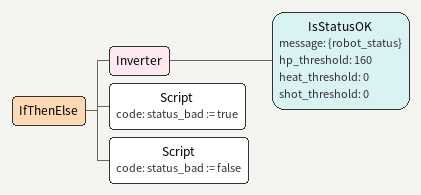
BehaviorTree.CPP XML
<IfThenElse>
  <Inverter>
    <IsStatusOK message="{robot_status}" hp_threshold="160" heat_threshold="0" shot_threshold="0"/>
  </Inverter>
  <Script code="status_bad := true"/>
  <Script code="status_bad := false"/>
</IfThenElse>
